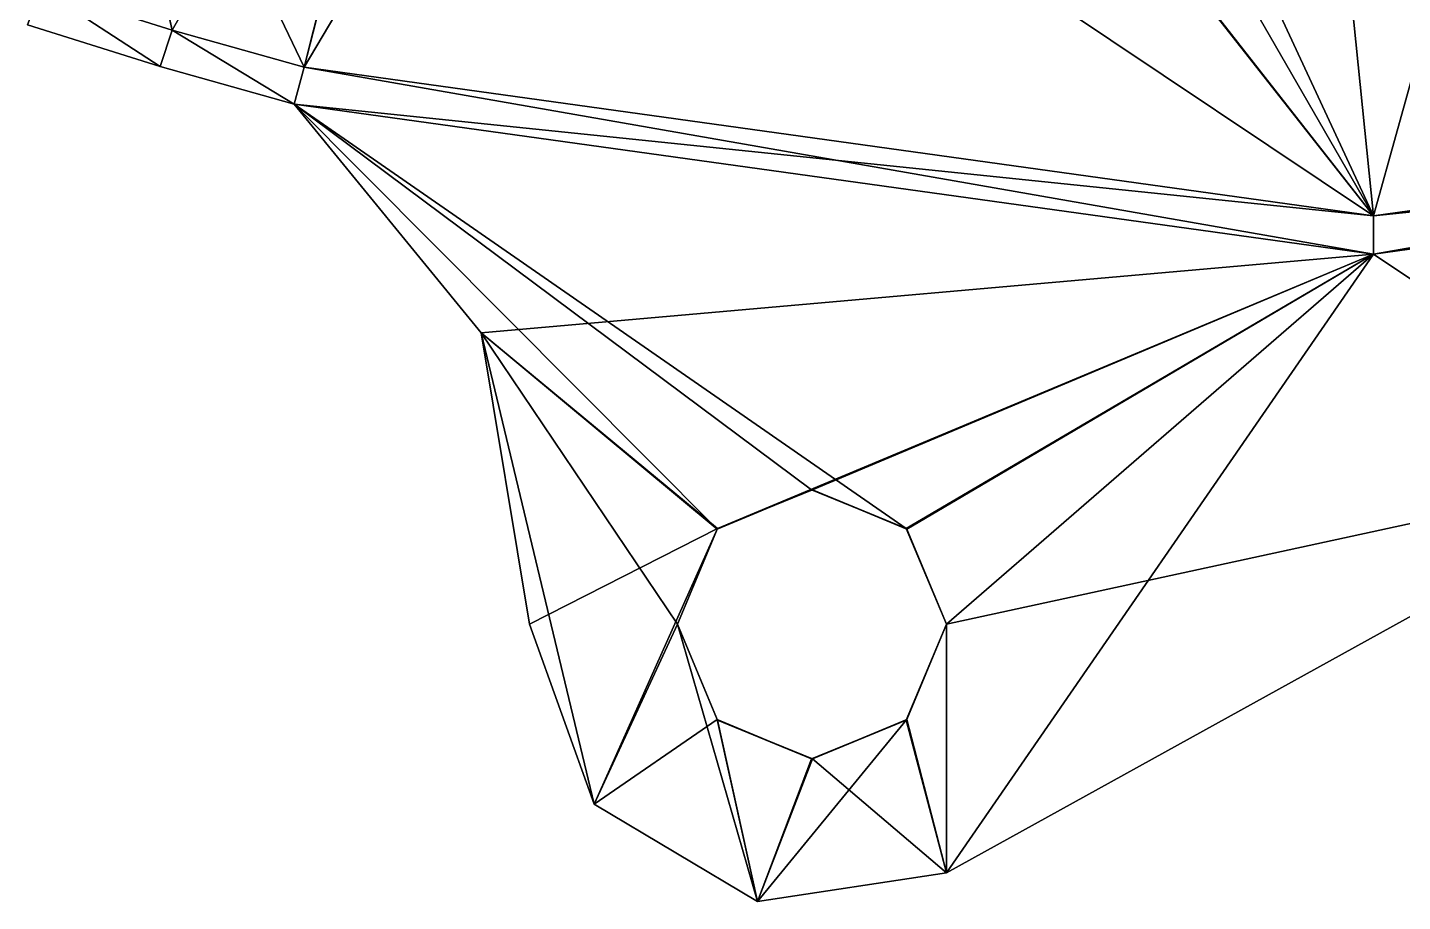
# Model space of a CAD drawing. Header units: metres. Extents: x -8.79 to -1.88, y 2.69 to 4.89.
# Drawn here: x -5.599 to -4.883, y 2.686 to 3.141 of the extents above; entities that cross this region are included whole.
import ezdxf

# ---------------------------------------------------------------- set-up
doc = ezdxf.new("R2010")
doc.units = ezdxf.units.M
doc.header["$LTSCALE"] = 101.851852
for name, color, linetype in [('100', 7, 'CONTINUOUS'), ('101', 7, 'CONTINUOUS'), ('118', 7, 'CONTINUOUS'), ('121', 7, 'CONTINUOUS'), ('127', 7, 'CONTINUOUS'), ('128', 7, 'CONTINUOUS'), ('129', 7, 'CONTINUOUS'), ('40', 7, 'CONTINUOUS'), ('42', 7, 'CONTINUOUS'), ('64', 7, 'CONTINUOUS'), ('65', 7, 'CONTINUOUS'), ('76', 7, 'CONTINUOUS'), ('77', 7, 'CONTINUOUS'), ('87', 7, 'CONTINUOUS'), ('88', 7, 'CONTINUOUS'), ('89', 7, 'CONTINUOUS'), ('90', 7, 'CONTINUOUS'), ('91', 7, 'CONTINUOUS'), ('92', 7, 'CONTINUOUS'), ('93', 7, 'CONTINUOUS'), ('94', 7, 'CONTINUOUS'), ('95', 7, 'CONTINUOUS'), ('96', 7, 'CONTINUOUS'), ('97', 7, 'CONTINUOUS'), ('98', 7, 'CONTINUOUS'), ('99', 7, 'CONTINUOUS')]:
    doc.layers.add(name, color=color, linetype=linetype)

msp = doc.modelspace()

# ---------------------------------------------------------------- linework, layer by layer
at = {"layer": '100', "color": 2, "linetype": 'CONTINUOUS'}
for points in [[(-5.46015, 3.10104, 0.45), (-4.89801, 3.02285, 0.45), (-5.36276, 2.98196, 0.45), (-5.46015, 3.10104, 0.45)], [(-4.89801, 3.02285, 0.45), (-4.33586, 3.10104, 0.45), (-4.73478, 2.91382, 0.45), (-4.89801, 3.02285, 0.45)], [(-5.36276, 2.98196, 0.45), (-4.89801, 3.02285, 0.45), (-5.23963, 2.88005, 0.45), (-5.36276, 2.98196, 0.45)], [(-5.23963, 2.88005, 0.45), (-4.89801, 3.02285, 0.45), (-5.19025, 2.90018, 0.45), (-5.23963, 2.88005, 0.45)], [(-5.19025, 2.90018, 0.45), (-4.89801, 3.02285, 0.45), (-5.14111, 2.87975, 0.45), (-5.19025, 2.90018, 0.45)], [(-5.14111, 2.87975, 0.45), (-4.89801, 3.02285, 0.45), (-5.12052, 2.83018, 0.45), (-5.14111, 2.87975, 0.45)], [(-5.12052, 2.70076, 0.45), (-4.89801, 3.02285, 0.45), (-4.73478, 2.91382, 0.45), (-5.12052, 2.70076, 0.45)], [(-4.89801, 3.02285, 0.45), (-5.12052, 2.70076, 0.45), (-5.12052, 2.83018, 0.45), (-4.89801, 3.02285, 0.45)], [(-5.33766, 2.83018, 0.45), (-5.36276, 2.98196, 0.45), (-5.23963, 2.88005, 0.45), (-5.33766, 2.83018, 0.45)], [(-5.30401, 2.73655, 0.45), (-5.33766, 2.83018, 0.45), (-5.23963, 2.88005, 0.45), (-5.30401, 2.73655, 0.45)], [(-5.26052, 2.83018, 0.45), (-5.30401, 2.73655, 0.45), (-5.23963, 2.88005, 0.45), (-5.26052, 2.83018, 0.45)], [(-5.30401, 2.73655, 0.45), (-5.26052, 2.83018, 0.45), (-5.23993, 2.7806, 0.45), (-5.30401, 2.73655, 0.45)], [(-5.12052, 2.83018, 0.45), (-5.12052, 2.70076, 0.45), (-5.14142, 2.78031, 0.45), (-5.12052, 2.83018, 0.45)], [(-5.21889, 2.68581, 0.45), (-5.30401, 2.73655, 0.45), (-5.23993, 2.7806, 0.45), (-5.21889, 2.68581, 0.45)], [(-5.1908, 2.76018, 0.45), (-5.21889, 2.68581, 0.45), (-5.23993, 2.7806, 0.45), (-5.1908, 2.76018, 0.45)], [(-5.12052, 2.70076, 0.45), (-5.21889, 2.68581, 0.45), (-5.14142, 2.78031, 0.45), (-5.12052, 2.70076, 0.45)], [(-5.14142, 2.78031, 0.45), (-5.21889, 2.68581, 0.45), (-5.1908, 2.76018, 0.45), (-5.14142, 2.78031, 0.45)]]:
    msp.add_3dface(points, dxfattribs=at)
at = {"layer": '101', "color": 2, "linetype": 'CONTINUOUS'}
for points in [[(-5.46015, 3.10104, 0.45), (-5.36276, 2.98196, 0.45), (-5.46015, 3.10104, 0.525), (-5.46015, 3.10104, 0.45)], [(-5.36276, 2.98196, 0.45), (-5.36276, 2.98196, 0.525), (-5.46015, 3.10104, 0.525), (-5.36276, 2.98196, 0.45)], [(-5.36276, 2.98196, 0.45), (-5.33766, 2.83018, 0.45), (-5.36276, 2.98196, 0.525), (-5.36276, 2.98196, 0.45)], [(-5.33766, 2.83018, 0.45), (-5.33766, 2.83018, 0.525), (-5.36276, 2.98196, 0.525), (-5.33766, 2.83018, 0.45)]]:
    msp.add_3dface(points, dxfattribs=at)
at = {"layer": '118', "color": 2, "linetype": 'CONTINUOUS'}
for points in [[(-5.52994, 3.12055, 0.3), (-5.59905, 3.14232, 0.3), (-5.59189, 3.16102, 0.3), (-5.52994, 3.12055, 0.3)], [(-5.52372, 3.13956, 0.3), (-5.52994, 3.12055, 0.3), (-5.59189, 3.16102, 0.3), (-5.52372, 3.13956, 0.3)], [(-5.46015, 3.10104, 0.3), (-5.52994, 3.12055, 0.3), (-5.52372, 3.13956, 0.3), (-5.46015, 3.10104, 0.3)], [(-5.45489, 3.12034, 0.3), (-5.46015, 3.10104, 0.3), (-5.52372, 3.13956, 0.3), (-5.45489, 3.12034, 0.3)], [(-4.89801, 3.04285, 0.3), (-5.46015, 3.10104, 0.3), (-5.45489, 3.12034, 0.3), (-4.89801, 3.04285, 0.3)], [(-4.33586, 3.10104, 0.3), (-4.89801, 3.02285, 0.3), (-4.34112, 3.12034, 0.3), (-4.33586, 3.10104, 0.3)], [(-4.34112, 3.12034, 0.3), (-4.89801, 3.02285, 0.3), (-4.89801, 3.04285, 0.3), (-4.34112, 3.12034, 0.3)], [(-4.89801, 3.02285, 0.3), (-5.46015, 3.10104, 0.3), (-4.89801, 3.04285, 0.3), (-4.89801, 3.02285, 0.3)]]:
    msp.add_3dface(points, dxfattribs=at)
at = {"layer": '121', "color": 2, "linetype": 'CONTINUOUS'}
for points in [[(-5.59905, 3.14232, 0.9), (-5.52994, 3.12055, 0.9), (-5.59189, 3.16102, 0.9), (-5.59905, 3.14232, 0.9)], [(-5.59189, 3.16102, 0.9), (-5.52994, 3.12055, 0.9), (-5.52372, 3.13956, 0.9), (-5.59189, 3.16102, 0.9)], [(-5.52994, 3.12055, 0.9), (-5.46015, 3.10104, 0.9), (-5.52372, 3.13956, 0.9), (-5.52994, 3.12055, 0.9)], [(-5.52372, 3.13956, 0.9), (-5.46015, 3.10104, 0.9), (-5.45489, 3.12034, 0.9), (-5.52372, 3.13956, 0.9)], [(-5.46015, 3.10104, 0.9), (-4.89801, 3.02285, 0.9), (-5.45489, 3.12034, 0.9), (-5.46015, 3.10104, 0.9)], [(-5.45489, 3.12034, 0.9), (-4.89801, 3.02285, 0.9), (-4.89801, 3.04285, 0.9), (-5.45489, 3.12034, 0.9)], [(-4.89801, 3.04285, 0.9), (-4.33586, 3.10104, 0.9), (-4.34112, 3.12034, 0.9), (-4.89801, 3.04285, 0.9)], [(-4.89801, 3.02285, 0.9), (-4.33586, 3.10104, 0.9), (-4.89801, 3.04285, 0.9), (-4.89801, 3.02285, 0.9)]]:
    msp.add_3dface(points, dxfattribs=at)
at = {"layer": '127', "color": 2, "linetype": 'CONTINUOUS'}
for points in [[(-5.59905, 3.14232, 0.3), (-5.52994, 3.12055, 0.3), (-5.59905, 3.14232, 0.9), (-5.59905, 3.14232, 0.3)], [(-5.52994, 3.12055, 0.3), (-5.52994, 3.12055, 0.9), (-5.59905, 3.14232, 0.9), (-5.52994, 3.12055, 0.3)], [(-5.52994, 3.12055, 0.3), (-5.46015, 3.10104, 0.3), (-5.52994, 3.12055, 0.9), (-5.52994, 3.12055, 0.3)], [(-5.52994, 3.12055, 0.9), (-5.46015, 3.10104, 0.3), (-5.46015, 3.10104, 0.45), (-5.52994, 3.12055, 0.9)], [(-5.46015, 3.10104, 0.9), (-5.52994, 3.12055, 0.9), (-5.46015, 3.10104, 0.75), (-5.46015, 3.10104, 0.9)], [(-5.52994, 3.12055, 0.9), (-5.46015, 3.10104, 0.45), (-5.46015, 3.10104, 0.525), (-5.52994, 3.12055, 0.9)], [(-5.52994, 3.12055, 0.9), (-5.46015, 3.10104, 0.525), (-5.46015, 3.10104, 0.675), (-5.52994, 3.12055, 0.9)], [(-5.46015, 3.10104, 0.75), (-5.52994, 3.12055, 0.9), (-5.46015, 3.10104, 0.675), (-5.46015, 3.10104, 0.75)]]:
    msp.add_3dface(points, dxfattribs=at)
at = {"layer": '128', "color": 2, "linetype": 'CONTINUOUS'}
for points in [[(-5.26052, 2.83018, 0.75), (-5.23963, 2.78031, 0.75), (-5.26052, 2.83018, 0.675), (-5.26052, 2.83018, 0.75)], [(-5.26052, 2.83018, 0.675), (-5.23963, 2.78031, 0.75), (-5.23993, 2.7806, 0.675), (-5.26052, 2.83018, 0.675)], [(-5.14111, 2.7806, 0.75), (-5.12052, 2.83018, 0.75), (-5.14142, 2.78031, 0.675), (-5.14111, 2.7806, 0.75)], [(-5.12052, 2.83018, 0.75), (-5.12052, 2.83018, 0.675), (-5.14142, 2.78031, 0.675), (-5.12052, 2.83018, 0.75)], [(-5.23963, 2.78031, 0.75), (-5.1908, 2.76018, 0.675), (-5.23993, 2.7806, 0.675), (-5.23963, 2.78031, 0.75)], [(-5.23963, 2.78031, 0.75), (-5.19025, 2.76018, 0.75), (-5.1908, 2.76018, 0.675), (-5.23963, 2.78031, 0.75)], [(-5.19025, 2.76018, 0.75), (-5.14142, 2.78031, 0.675), (-5.1908, 2.76018, 0.675), (-5.19025, 2.76018, 0.75)], [(-5.19025, 2.76018, 0.75), (-5.14111, 2.7806, 0.75), (-5.14142, 2.78031, 0.675), (-5.19025, 2.76018, 0.75)]]:
    msp.add_3dface(points, dxfattribs=at)
at = {"layer": '129', "color": 2, "linetype": 'CONTINUOUS'}
for points in [[(-5.1908, 2.90018, 0.75), (-5.23993, 2.87975, 0.75), (-5.23963, 2.88005, 0.675), (-5.1908, 2.90018, 0.75)], [(-5.1908, 2.90018, 0.75), (-5.23963, 2.88005, 0.675), (-5.19025, 2.90018, 0.675), (-5.1908, 2.90018, 0.75)], [(-5.14142, 2.88005, 0.75), (-5.1908, 2.90018, 0.75), (-5.19025, 2.90018, 0.675), (-5.14142, 2.88005, 0.75)], [(-5.14142, 2.88005, 0.75), (-5.19025, 2.90018, 0.675), (-5.14111, 2.87975, 0.675), (-5.14142, 2.88005, 0.75)], [(-5.23993, 2.87975, 0.75), (-5.26052, 2.83018, 0.75), (-5.23963, 2.88005, 0.675), (-5.23993, 2.87975, 0.75)], [(-5.26052, 2.83018, 0.75), (-5.26052, 2.83018, 0.675), (-5.23963, 2.88005, 0.675), (-5.26052, 2.83018, 0.75)], [(-5.12052, 2.83018, 0.75), (-5.14142, 2.88005, 0.75), (-5.12052, 2.83018, 0.675), (-5.12052, 2.83018, 0.75)], [(-5.14142, 2.88005, 0.75), (-5.14111, 2.87975, 0.675), (-5.12052, 2.83018, 0.675), (-5.14142, 2.88005, 0.75)]]:
    msp.add_3dface(points, dxfattribs=at)
at = {"layer": '40', "color": 2, "linetype": 'CONTINUOUS'}
for points in [[(-4.57453, 4.20436, 0.32), (-4.89801, 3.04285, 0.32), (-5.01283, 4.17303, 0.32), (-4.57453, 4.20436, 0.32)], [(-4.34112, 3.12034, 0.32), (-4.89801, 3.04285, 0.32), (-4.57453, 4.20436, 0.32), (-4.34112, 3.12034, 0.32)], [(-4.89801, 3.04285, 0.32), (-5.19846, 3.56395, 0.32), (-5.01283, 4.17303, 0.32), (-4.89801, 3.04285, 0.32)], [(-5.24165, 3.47984, 0.32), (-5.19846, 3.56395, 0.32), (-4.89801, 3.04285, 0.32), (-5.24165, 3.47984, 0.32)], [(-5.39165, 3.37165, 0.32), (-5.24165, 3.47984, 0.32), (-5.45489, 3.12034, 0.32), (-5.39165, 3.37165, 0.32)], [(-5.45489, 3.12034, 0.32), (-5.24165, 3.47984, 0.32), (-4.89801, 3.04285, 0.32), (-5.45489, 3.12034, 0.32)], [(-5.59189, 3.16102, 0.32), (-5.577, 3.37214, 0.32), (-5.52372, 3.13956, 0.32), (-5.59189, 3.16102, 0.32)], [(-5.577, 3.37214, 0.32), (-5.39165, 3.37165, 0.32), (-5.52372, 3.13956, 0.32), (-5.577, 3.37214, 0.32)], [(-5.52372, 3.13956, 0.32), (-5.39165, 3.37165, 0.32), (-5.45489, 3.12034, 0.32), (-5.52372, 3.13956, 0.32)]]:
    msp.add_3dface(points, dxfattribs=at)
at = {"layer": '42', "color": 2, "linetype": 'CONTINUOUS'}
for points in [[(-4.57453, 4.20436, 0.88), (-5.01283, 4.17303, 0.88), (-4.89801, 3.04285, 0.88), (-4.57453, 4.20436, 0.88)], [(-4.34112, 3.12034, 0.88), (-4.57453, 4.20436, 0.88), (-4.89801, 3.04285, 0.88), (-4.34112, 3.12034, 0.88)], [(-4.89801, 3.04285, 0.88), (-5.01283, 4.17303, 0.88), (-5.18358, 3.6572, 0.88), (-4.89801, 3.04285, 0.88)], [(-4.89801, 3.04285, 0.88), (-5.18358, 3.6572, 0.88), (-5.24095, 3.48079, 0.88), (-4.89801, 3.04285, 0.88)], [(-5.39016, 3.37214, 0.88), (-4.89801, 3.04285, 0.88), (-5.24095, 3.48079, 0.88), (-5.39016, 3.37214, 0.88)], [(-5.59189, 3.16102, 0.88), (-5.52372, 3.13956, 0.88), (-5.57551, 3.37165, 0.88), (-5.59189, 3.16102, 0.88)], [(-5.57551, 3.37165, 0.88), (-5.45489, 3.12034, 0.88), (-5.39016, 3.37214, 0.88), (-5.57551, 3.37165, 0.88)], [(-5.52372, 3.13956, 0.88), (-5.45489, 3.12034, 0.88), (-5.57551, 3.37165, 0.88), (-5.52372, 3.13956, 0.88)], [(-5.45489, 3.12034, 0.88), (-4.89801, 3.04285, 0.88), (-5.39016, 3.37214, 0.88), (-5.45489, 3.12034, 0.88)]]:
    msp.add_3dface(points, dxfattribs=at)
at = {"layer": '64', "color": 2, "linetype": 'CONTINUOUS'}
for points in [[(-5.59189, 3.16102, 0.32), (-5.52372, 3.13956, 0.32), (-5.59189, 3.16102, 0.3), (-5.59189, 3.16102, 0.32)], [(-5.52372, 3.13956, 0.32), (-5.52372, 3.13956, 0.3), (-5.59189, 3.16102, 0.3), (-5.52372, 3.13956, 0.32)], [(-5.52372, 3.13956, 0.32), (-5.45489, 3.12034, 0.32), (-5.52372, 3.13956, 0.3), (-5.52372, 3.13956, 0.32)], [(-5.45489, 3.12034, 0.32), (-5.45489, 3.12034, 0.3), (-5.52372, 3.13956, 0.3), (-5.45489, 3.12034, 0.32)]]:
    msp.add_3dface(points, dxfattribs=at)
at = {"layer": '65', "color": 2, "linetype": 'CONTINUOUS'}
for points in [[(-5.45489, 3.12034, 0.32), (-4.89801, 3.04285, 0.32), (-5.45489, 3.12034, 0.3), (-5.45489, 3.12034, 0.32)], [(-4.89801, 3.04285, 0.32), (-4.89801, 3.04285, 0.3), (-5.45489, 3.12034, 0.3), (-4.89801, 3.04285, 0.32)], [(-4.89801, 3.04285, 0.32), (-4.34112, 3.12034, 0.32), (-4.89801, 3.04285, 0.3), (-4.89801, 3.04285, 0.32)], [(-4.34112, 3.12034, 0.32), (-4.34112, 3.12034, 0.3), (-4.89801, 3.04285, 0.3), (-4.34112, 3.12034, 0.32)]]:
    msp.add_3dface(points, dxfattribs=at)
at = {"layer": '76', "color": 2, "linetype": 'CONTINUOUS'}
for points in [[(-5.59189, 3.16102, 0.9), (-5.52372, 3.13956, 0.9), (-5.59189, 3.16102, 0.88), (-5.59189, 3.16102, 0.9)], [(-5.52372, 3.13956, 0.9), (-5.52372, 3.13956, 0.88), (-5.59189, 3.16102, 0.88), (-5.52372, 3.13956, 0.9)], [(-5.52372, 3.13956, 0.9), (-5.45489, 3.12034, 0.9), (-5.52372, 3.13956, 0.88), (-5.52372, 3.13956, 0.9)], [(-5.45489, 3.12034, 0.9), (-5.45489, 3.12034, 0.88), (-5.52372, 3.13956, 0.88), (-5.45489, 3.12034, 0.9)]]:
    msp.add_3dface(points, dxfattribs=at)
at = {"layer": '77', "color": 2, "linetype": 'CONTINUOUS'}
for points in [[(-5.45489, 3.12034, 0.9), (-4.89801, 3.04285, 0.9), (-5.45489, 3.12034, 0.88), (-5.45489, 3.12034, 0.9)], [(-4.89801, 3.04285, 0.9), (-4.89801, 3.04285, 0.88), (-5.45489, 3.12034, 0.88), (-4.89801, 3.04285, 0.9)], [(-4.89801, 3.04285, 0.9), (-4.34112, 3.12034, 0.9), (-4.89801, 3.04285, 0.88), (-4.89801, 3.04285, 0.9)], [(-4.34112, 3.12034, 0.9), (-4.34112, 3.12034, 0.88), (-4.89801, 3.04285, 0.88), (-4.34112, 3.12034, 0.9)]]:
    msp.add_3dface(points, dxfattribs=at)
at = {"layer": '87', "color": 2, "linetype": 'CONTINUOUS'}
for points in [[(-5.46015, 3.10104, 0.675), (-4.89801, 3.02285, 0.675), (-5.36276, 2.98196, 0.675), (-5.46015, 3.10104, 0.675)], [(-4.33586, 3.10104, 0.675), (-4.73478, 2.91382, 0.675), (-4.89801, 3.02285, 0.675), (-4.33586, 3.10104, 0.675)], [(-5.36276, 2.98196, 0.675), (-4.89801, 3.02285, 0.675), (-5.23963, 2.88005, 0.675), (-5.36276, 2.98196, 0.675)], [(-5.23963, 2.88005, 0.675), (-4.89801, 3.02285, 0.675), (-5.19025, 2.90018, 0.675), (-5.23963, 2.88005, 0.675)], [(-5.19025, 2.90018, 0.675), (-4.89801, 3.02285, 0.675), (-5.14111, 2.87975, 0.675), (-5.19025, 2.90018, 0.675)], [(-5.14111, 2.87975, 0.675), (-4.89801, 3.02285, 0.675), (-5.12052, 2.83018, 0.675), (-5.14111, 2.87975, 0.675)], [(-4.73478, 2.91382, 0.675), (-5.12052, 2.70076, 0.675), (-4.89801, 3.02285, 0.675), (-4.73478, 2.91382, 0.675)], [(-4.89801, 3.02285, 0.675), (-5.12052, 2.70076, 0.675), (-5.12052, 2.83018, 0.675), (-4.89801, 3.02285, 0.675)], [(-5.33766, 2.83018, 0.675), (-5.36276, 2.98196, 0.675), (-5.23963, 2.88005, 0.675), (-5.33766, 2.83018, 0.675)], [(-5.30401, 2.73655, 0.675), (-5.33766, 2.83018, 0.675), (-5.23963, 2.88005, 0.675), (-5.30401, 2.73655, 0.675)], [(-5.26052, 2.83018, 0.675), (-5.30401, 2.73655, 0.675), (-5.23963, 2.88005, 0.675), (-5.26052, 2.83018, 0.675)], [(-5.30401, 2.73655, 0.675), (-5.26052, 2.83018, 0.675), (-5.23993, 2.7806, 0.675), (-5.30401, 2.73655, 0.675)], [(-5.12052, 2.83018, 0.675), (-5.12052, 2.70076, 0.675), (-5.14142, 2.78031, 0.675), (-5.12052, 2.83018, 0.675)], [(-5.21889, 2.68581, 0.675), (-5.30401, 2.73655, 0.675), (-5.23993, 2.7806, 0.675), (-5.21889, 2.68581, 0.675)], [(-5.1908, 2.76018, 0.675), (-5.21889, 2.68581, 0.675), (-5.23993, 2.7806, 0.675), (-5.1908, 2.76018, 0.675)], [(-5.12052, 2.70076, 0.675), (-5.21889, 2.68581, 0.675), (-5.14142, 2.78031, 0.675), (-5.12052, 2.70076, 0.675)], [(-5.14142, 2.78031, 0.675), (-5.21889, 2.68581, 0.675), (-5.1908, 2.76018, 0.675), (-5.14142, 2.78031, 0.675)]]:
    msp.add_3dface(points, dxfattribs=at)
at = {"layer": '88', "color": 2, "linetype": 'CONTINUOUS'}
for points in [[(-5.46015, 3.10104, 0.525), (-4.89801, 3.02285, 0.525), (-5.46015, 3.10104, 0.675), (-5.46015, 3.10104, 0.525)], [(-5.46015, 3.10104, 0.675), (-4.89801, 3.02285, 0.525), (-4.89801, 3.02285, 0.675), (-5.46015, 3.10104, 0.675)], [(-4.33586, 3.10104, 0.525), (-4.33586, 3.10104, 0.675), (-4.89801, 3.02285, 0.675), (-4.33586, 3.10104, 0.525)], [(-4.89801, 3.02285, 0.525), (-4.33586, 3.10104, 0.525), (-4.89801, 3.02285, 0.675), (-4.89801, 3.02285, 0.525)]]:
    msp.add_3dface(points, dxfattribs=at)
at = {"layer": '89', "color": 2, "linetype": 'CONTINUOUS'}
for points in [[(-5.46015, 3.10104, 0.525), (-5.36276, 2.98196, 0.525), (-5.23993, 2.87975, 0.525), (-5.46015, 3.10104, 0.525)], [(-4.89801, 3.02285, 0.525), (-5.46015, 3.10104, 0.525), (-5.14142, 2.88005, 0.525), (-4.89801, 3.02285, 0.525)], [(-5.14142, 2.88005, 0.525), (-5.46015, 3.10104, 0.525), (-5.1908, 2.90018, 0.525), (-5.14142, 2.88005, 0.525)], [(-5.1908, 2.90018, 0.525), (-5.46015, 3.10104, 0.525), (-5.23993, 2.87975, 0.525), (-5.1908, 2.90018, 0.525)], [(-4.33586, 3.10104, 0.525), (-4.89801, 3.02285, 0.525), (-4.73478, 2.91382, 0.525), (-4.33586, 3.10104, 0.525)], [(-5.12052, 2.83018, 0.525), (-4.89801, 3.02285, 0.525), (-5.14142, 2.88005, 0.525), (-5.12052, 2.83018, 0.525)], [(-4.73478, 2.91382, 0.525), (-4.89801, 3.02285, 0.525), (-5.12052, 2.83018, 0.525), (-4.73478, 2.91382, 0.525)], [(-5.33766, 2.83018, 0.525), (-5.30401, 2.73654, 0.525), (-5.36276, 2.98196, 0.525), (-5.33766, 2.83018, 0.525)], [(-5.36276, 2.98196, 0.525), (-5.30401, 2.73654, 0.525), (-5.26052, 2.83018, 0.525), (-5.36276, 2.98196, 0.525)], [(-5.36276, 2.98196, 0.525), (-5.26052, 2.83018, 0.525), (-5.23993, 2.87975, 0.525), (-5.36276, 2.98196, 0.525)], [(-5.12052, 2.70076, 0.525), (-4.73478, 2.91382, 0.525), (-5.12052, 2.83018, 0.525), (-5.12052, 2.70076, 0.525)], [(-5.30401, 2.73654, 0.525), (-5.21889, 2.68581, 0.525), (-5.26052, 2.83018, 0.525), (-5.30401, 2.73654, 0.525)], [(-5.26052, 2.83018, 0.525), (-5.21889, 2.68581, 0.525), (-5.23963, 2.78031, 0.525), (-5.26052, 2.83018, 0.525)], [(-5.14111, 2.7806, 0.525), (-5.12052, 2.70076, 0.525), (-5.12052, 2.83018, 0.525), (-5.14111, 2.7806, 0.525)], [(-5.23963, 2.78031, 0.525), (-5.21889, 2.68581, 0.525), (-5.19025, 2.76018, 0.525), (-5.23963, 2.78031, 0.525)], [(-5.19025, 2.76018, 0.525), (-5.12052, 2.70076, 0.525), (-5.14111, 2.7806, 0.525), (-5.19025, 2.76018, 0.525)], [(-5.21889, 2.68581, 0.525), (-5.12052, 2.70076, 0.525), (-5.19025, 2.76018, 0.525), (-5.21889, 2.68581, 0.525)]]:
    msp.add_3dface(points, dxfattribs=at)
at = {"layer": '90', "color": 2, "linetype": 'CONTINUOUS'}
for points in [[(-5.46015, 3.10104, 0.75), (-5.46015, 3.10104, 0.675), (-5.36276, 2.98196, 0.675), (-5.46015, 3.10104, 0.75)], [(-5.36276, 2.98196, 0.75), (-5.46015, 3.10104, 0.75), (-5.36276, 2.98196, 0.675), (-5.36276, 2.98196, 0.75)], [(-5.33766, 2.83018, 0.75), (-5.36276, 2.98196, 0.75), (-5.33766, 2.83018, 0.675), (-5.33766, 2.83018, 0.75)], [(-5.33766, 2.83018, 0.675), (-5.36276, 2.98196, 0.75), (-5.36276, 2.98196, 0.675), (-5.33766, 2.83018, 0.675)]]:
    msp.add_3dface(points, dxfattribs=at)
at = {"layer": '91', "color": 2, "linetype": 'CONTINUOUS'}
for points in [[(-5.30401, 2.73654, 0.75), (-5.33766, 2.83018, 0.75), (-5.30401, 2.73655, 0.675), (-5.30401, 2.73654, 0.75)], [(-5.30401, 2.73655, 0.675), (-5.33766, 2.83018, 0.75), (-5.33766, 2.83018, 0.675), (-5.30401, 2.73655, 0.675)], [(-5.21889, 2.68581, 0.675), (-5.30401, 2.73654, 0.75), (-5.30401, 2.73655, 0.675), (-5.21889, 2.68581, 0.675)], [(-5.21889, 2.68581, 0.75), (-5.30401, 2.73654, 0.75), (-5.21889, 2.68581, 0.675), (-5.21889, 2.68581, 0.75)], [(-5.12052, 2.70076, 0.75), (-5.21889, 2.68581, 0.75), (-5.12052, 2.70076, 0.675), (-5.12052, 2.70076, 0.75)], [(-5.12052, 2.70076, 0.675), (-5.21889, 2.68581, 0.75), (-5.21889, 2.68581, 0.675), (-5.12052, 2.70076, 0.675)]]:
    msp.add_3dface(points, dxfattribs=at)
at = {"layer": '92', "color": 2, "linetype": 'CONTINUOUS'}
for points in [[(-4.73478, 2.91382, 0.75), (-5.12052, 2.70076, 0.75), (-4.73478, 2.91382, 0.675), (-4.73478, 2.91382, 0.75)], [(-5.12052, 2.70076, 0.75), (-5.12052, 2.70076, 0.675), (-4.73478, 2.91382, 0.675), (-5.12052, 2.70076, 0.75)]]:
    msp.add_3dface(points, dxfattribs=at)
at = {"layer": '93', "color": 2, "linetype": 'CONTINUOUS'}
for points in [[(-5.23993, 2.7806, 0.45), (-5.26052, 2.83018, 0.45), (-5.23963, 2.78031, 0.525), (-5.23993, 2.7806, 0.45)], [(-5.26052, 2.83018, 0.45), (-5.26052, 2.83018, 0.525), (-5.23963, 2.78031, 0.525), (-5.26052, 2.83018, 0.45)], [(-5.12052, 2.83018, 0.45), (-5.14142, 2.78031, 0.45), (-5.12052, 2.83018, 0.525), (-5.12052, 2.83018, 0.45)], [(-5.14142, 2.78031, 0.45), (-5.14111, 2.7806, 0.525), (-5.12052, 2.83018, 0.525), (-5.14142, 2.78031, 0.45)], [(-5.1908, 2.76018, 0.45), (-5.23993, 2.7806, 0.45), (-5.23963, 2.78031, 0.525), (-5.1908, 2.76018, 0.45)], [(-5.1908, 2.76018, 0.45), (-5.23963, 2.78031, 0.525), (-5.19025, 2.76018, 0.525), (-5.1908, 2.76018, 0.45)], [(-5.14142, 2.78031, 0.45), (-5.1908, 2.76018, 0.45), (-5.19025, 2.76018, 0.525), (-5.14142, 2.78031, 0.45)], [(-5.14142, 2.78031, 0.45), (-5.19025, 2.76018, 0.525), (-5.14111, 2.7806, 0.525), (-5.14142, 2.78031, 0.45)]]:
    msp.add_3dface(points, dxfattribs=at)
at = {"layer": '94', "color": 2, "linetype": 'CONTINUOUS'}
for points in [[(-5.23963, 2.88005, 0.45), (-5.1908, 2.90018, 0.525), (-5.23993, 2.87975, 0.525), (-5.23963, 2.88005, 0.45)], [(-5.23963, 2.88005, 0.45), (-5.19025, 2.90018, 0.45), (-5.1908, 2.90018, 0.525), (-5.23963, 2.88005, 0.45)], [(-5.19025, 2.90018, 0.45), (-5.14142, 2.88005, 0.525), (-5.1908, 2.90018, 0.525), (-5.19025, 2.90018, 0.45)], [(-5.19025, 2.90018, 0.45), (-5.14111, 2.87975, 0.45), (-5.14142, 2.88005, 0.525), (-5.19025, 2.90018, 0.45)], [(-5.26052, 2.83018, 0.45), (-5.23963, 2.88005, 0.45), (-5.26052, 2.83018, 0.525), (-5.26052, 2.83018, 0.45)], [(-5.26052, 2.83018, 0.525), (-5.23963, 2.88005, 0.45), (-5.23993, 2.87975, 0.525), (-5.26052, 2.83018, 0.525)], [(-5.14111, 2.87975, 0.45), (-5.12052, 2.83018, 0.45), (-5.14142, 2.88005, 0.525), (-5.14111, 2.87975, 0.45)], [(-5.12052, 2.83018, 0.45), (-5.12052, 2.83018, 0.525), (-5.14142, 2.88005, 0.525), (-5.12052, 2.83018, 0.45)]]:
    msp.add_3dface(points, dxfattribs=at)
at = {"layer": '95', "color": 2, "linetype": 'CONTINUOUS'}
for points in [[(-4.89801, 3.02285, 0.9), (-5.46015, 3.10104, 0.9), (-4.89801, 3.02285, 0.75), (-4.89801, 3.02285, 0.9)], [(-5.46015, 3.10104, 0.9), (-5.46015, 3.10104, 0.75), (-4.89801, 3.02285, 0.75), (-5.46015, 3.10104, 0.9)], [(-4.33586, 3.10104, 0.9), (-4.89801, 3.02285, 0.9), (-4.33586, 3.10104, 0.75), (-4.33586, 3.10104, 0.9)], [(-4.33586, 3.10104, 0.75), (-4.89801, 3.02285, 0.9), (-4.89801, 3.02285, 0.75), (-4.33586, 3.10104, 0.75)]]:
    msp.add_3dface(points, dxfattribs=at)
at = {"layer": '96', "color": 2, "linetype": 'CONTINUOUS'}
for points in [[(-4.89801, 3.02285, 0.75), (-5.46015, 3.10104, 0.75), (-5.14142, 2.88005, 0.75), (-4.89801, 3.02285, 0.75)], [(-5.46015, 3.10104, 0.75), (-5.36276, 2.98196, 0.75), (-5.23993, 2.87975, 0.75), (-5.46015, 3.10104, 0.75)], [(-5.14142, 2.88005, 0.75), (-5.46015, 3.10104, 0.75), (-5.1908, 2.90018, 0.75), (-5.14142, 2.88005, 0.75)], [(-5.1908, 2.90018, 0.75), (-5.46015, 3.10104, 0.75), (-5.23993, 2.87975, 0.75), (-5.1908, 2.90018, 0.75)], [(-4.33586, 3.10104, 0.75), (-4.89801, 3.02285, 0.75), (-4.73478, 2.91382, 0.75), (-4.33586, 3.10104, 0.75)], [(-5.12052, 2.83018, 0.75), (-4.89801, 3.02285, 0.75), (-5.14142, 2.88005, 0.75), (-5.12052, 2.83018, 0.75)], [(-4.73478, 2.91382, 0.75), (-4.89801, 3.02285, 0.75), (-5.12052, 2.83018, 0.75), (-4.73478, 2.91382, 0.75)], [(-5.36276, 2.98196, 0.75), (-5.33766, 2.83018, 0.75), (-5.30401, 2.73654, 0.75), (-5.36276, 2.98196, 0.75)], [(-5.36276, 2.98196, 0.75), (-5.30401, 2.73654, 0.75), (-5.26052, 2.83018, 0.75), (-5.36276, 2.98196, 0.75)], [(-5.36276, 2.98196, 0.75), (-5.26052, 2.83018, 0.75), (-5.23993, 2.87975, 0.75), (-5.36276, 2.98196, 0.75)], [(-5.12052, 2.70076, 0.75), (-4.73478, 2.91382, 0.75), (-5.12052, 2.83018, 0.75), (-5.12052, 2.70076, 0.75)], [(-5.30401, 2.73654, 0.75), (-5.21889, 2.68581, 0.75), (-5.26052, 2.83018, 0.75), (-5.30401, 2.73654, 0.75)], [(-5.26052, 2.83018, 0.75), (-5.21889, 2.68581, 0.75), (-5.23963, 2.78031, 0.75), (-5.26052, 2.83018, 0.75)], [(-5.14111, 2.7806, 0.75), (-5.12052, 2.70076, 0.75), (-5.12052, 2.83018, 0.75), (-5.14111, 2.7806, 0.75)], [(-5.23963, 2.78031, 0.75), (-5.21889, 2.68581, 0.75), (-5.19025, 2.76018, 0.75), (-5.23963, 2.78031, 0.75)], [(-5.19025, 2.76018, 0.75), (-5.12052, 2.70076, 0.75), (-5.14111, 2.7806, 0.75), (-5.19025, 2.76018, 0.75)], [(-5.21889, 2.68581, 0.75), (-5.12052, 2.70076, 0.75), (-5.19025, 2.76018, 0.75), (-5.21889, 2.68581, 0.75)]]:
    msp.add_3dface(points, dxfattribs=at)
at = {"layer": '97', "color": 2, "linetype": 'CONTINUOUS'}
for points in [[(-5.12052, 2.70076, 0.45), (-4.73478, 2.91382, 0.45), (-5.12052, 2.70076, 0.525), (-5.12052, 2.70076, 0.45)], [(-5.12052, 2.70076, 0.525), (-4.73478, 2.91382, 0.45), (-4.73478, 2.91382, 0.525), (-5.12052, 2.70076, 0.525)]]:
    msp.add_3dface(points, dxfattribs=at)
at = {"layer": '98', "color": 2, "linetype": 'CONTINUOUS'}
for points in [[(-5.33766, 2.83018, 0.45), (-5.30401, 2.73655, 0.45), (-5.33766, 2.83018, 0.525), (-5.33766, 2.83018, 0.45)], [(-5.33766, 2.83018, 0.525), (-5.30401, 2.73655, 0.45), (-5.30401, 2.73654, 0.525), (-5.33766, 2.83018, 0.525)], [(-5.30401, 2.73655, 0.45), (-5.21889, 2.68581, 0.45), (-5.30401, 2.73654, 0.525), (-5.30401, 2.73655, 0.45)], [(-5.30401, 2.73654, 0.525), (-5.21889, 2.68581, 0.45), (-5.21889, 2.68581, 0.525), (-5.30401, 2.73654, 0.525)], [(-5.21889, 2.68581, 0.45), (-5.12052, 2.70076, 0.45), (-5.21889, 2.68581, 0.525), (-5.21889, 2.68581, 0.45)], [(-5.21889, 2.68581, 0.525), (-5.12052, 2.70076, 0.45), (-5.12052, 2.70076, 0.525), (-5.21889, 2.68581, 0.525)]]:
    msp.add_3dface(points, dxfattribs=at)
at = {"layer": '99', "color": 2, "linetype": 'CONTINUOUS'}
for points in [[(-5.46015, 3.10104, 0.3), (-4.89801, 3.02285, 0.3), (-5.46015, 3.10104, 0.45), (-5.46015, 3.10104, 0.3)], [(-5.46015, 3.10104, 0.45), (-4.89801, 3.02285, 0.3), (-4.89801, 3.02285, 0.45), (-5.46015, 3.10104, 0.45)], [(-4.89801, 3.02285, 0.3), (-4.33586, 3.10104, 0.3), (-4.89801, 3.02285, 0.45), (-4.89801, 3.02285, 0.3)], [(-4.33586, 3.10104, 0.3), (-4.33586, 3.10104, 0.45), (-4.89801, 3.02285, 0.45), (-4.33586, 3.10104, 0.3)]]:
    msp.add_3dface(points, dxfattribs=at)

doc.saveas('drawing.dxf')
